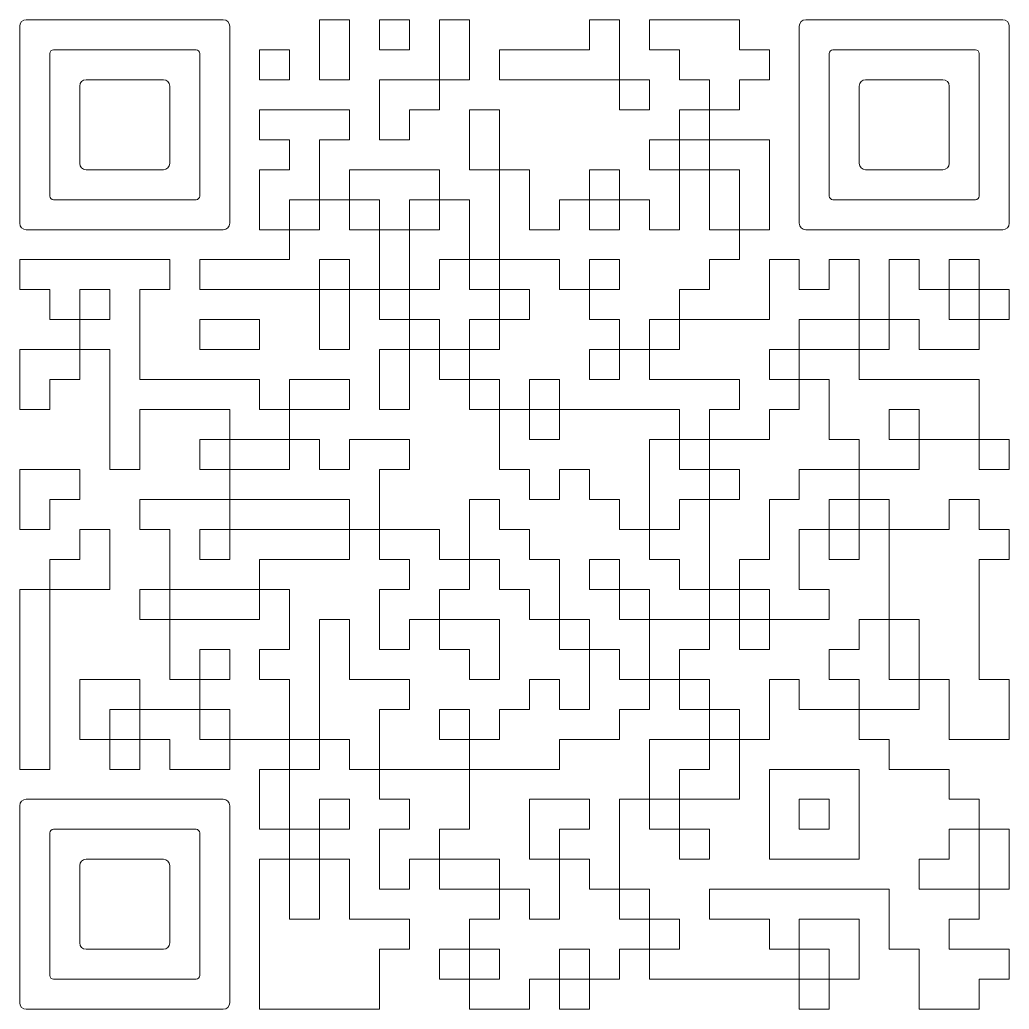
# Model space of a CAD drawing. Extents: x 7.9 to 92.1, y 7.9 to 92.1.
import ezdxf

# ---------------------------------------------------------------- set-up
doc = ezdxf.new("R2010")
doc.units = 0
doc.header["$MEASUREMENT"] = 0
doc.layers.add('Ebene 1', color=7, linetype='Continuous', lineweight=0)

# ---------------------------------------------------------------- blocks, each defined once
blk = doc.blocks.new('Block_0')
at = {"layer": 'Ebene 1', "color": 7, "lineweight": 9}
for points in [[(35.95, 89.55), (35.95, 92.1), (33.4, 92.1), (33.4, 89.55), (33.4, 87), (35.95, 87)], [(41.05, 92.1), (38.5, 92.1), (38.5, 89.55), (41.05, 89.55)], [(46.15, 89.55), (46.15, 92.1), (43.6, 92.1), (43.6, 89.55), (43.6, 87), (46.15, 87)], [(53.8, 87), (56.35, 87), (58.9, 87), (58.9, 89.55), (58.9, 92.1), (56.35, 92.1), (56.35, 89.55), (53.8, 89.55), (51.25, 89.55), (48.7, 89.55), (48.7, 87), (51.25, 87)], [(69.1, 87), (71.65, 87), (71.65, 89.55), (69.1, 89.55), (69.1, 92.1), (66.55, 92.1), (64, 92.1), (61.45, 92.1), (61.45, 89.55), (64, 89.55), (64, 87), (66.55, 87), (66.55, 84.45), (69.1, 84.45)], [(30.85, 89.55), (28.3, 89.55), (28.3, 87), (30.85, 87)], [(41.05, 84.45), (43.6, 84.45), (43.6, 87), (41.05, 87), (38.5, 87), (38.5, 84.45), (38.5, 81.9), (41.05, 81.9)], [(61.45, 84.45), (61.45, 87), (58.9, 87), (58.9, 84.45)], [(33.4, 76.8), (33.4, 79.35), (33.4, 81.9), (35.95, 81.9), (35.95, 84.45), (33.4, 84.45), (30.85, 84.45), (28.3, 84.45), (28.3, 81.9), (30.85, 81.9), (30.85, 79.35), (28.3, 79.35), (28.3, 76.8), (28.3, 74.25), (30.85, 74.25), (30.85, 76.8)], [(48.7, 84.45), (46.15, 84.45), (46.15, 81.9), (46.15, 79.35), (48.7, 79.35), (48.7, 81.9)], [(66.55, 84.45), (64, 84.45), (64, 81.9), (66.55, 81.9)], [(61.45, 81.9), (61.45, 79.35), (64, 79.35), (64, 81.9)], [(69.1, 79.35), (69.1, 76.8), (69.1, 74.25), (71.65, 74.25), (71.65, 76.8), (71.65, 79.35), (71.65, 81.9), (69.1, 81.9), (66.55, 81.9), (66.55, 79.35)], [(38.5, 74.25), (41.05, 74.25), (41.05, 76.8), (43.6, 76.8), (43.6, 79.35), (41.05, 79.35), (38.5, 79.35), (35.95, 79.35), (35.95, 76.8), (38.5, 76.8)], [(53.8, 71.7), (53.8, 69.15), (56.35, 69.15), (56.35, 71.7), (58.9, 71.7), (58.9, 69.15), (56.35, 69.15), (56.35, 66.6), (58.9, 66.6), (58.9, 64.05), (61.45, 64.05), (61.45, 66.6), (64, 66.6), (64, 69.15), (66.55, 69.15), (66.55, 71.7), (69.1, 71.7), (69.1, 74.25), (66.55, 74.25), (66.55, 76.8), (66.55, 79.35), (64, 79.35), (64, 76.8), (64, 74.25), (61.45, 74.25), (61.45, 76.8), (58.9, 76.8), (58.9, 74.25), (56.35, 74.25), (56.35, 76.8), (53.8, 76.8), (53.8, 74.25), (51.25, 74.25), (51.25, 76.8), (51.25, 79.35), (48.7, 79.35), (48.7, 76.8), (48.7, 74.25), (48.7, 71.7), (51.25, 71.7)], [(58.9, 79.35), (56.35, 79.35), (56.35, 76.8), (58.9, 76.8)], [(38.5, 74.25), (35.95, 74.25), (35.95, 76.8), (33.4, 76.8), (33.4, 74.25), (30.85, 74.25), (30.85, 71.7), (28.3, 71.7), (25.75, 71.7), (23.2, 71.7), (23.2, 69.15), (25.75, 69.15), (28.3, 69.15), (30.85, 69.15), (33.4, 69.15), (33.4, 71.7), (35.95, 71.7), (35.95, 69.15), (38.5, 69.15), (38.5, 71.7)], [(41.05, 74.25), (41.05, 71.7), (41.05, 69.15), (43.6, 69.15), (43.6, 71.7), (46.15, 71.7), (46.15, 74.25), (46.15, 76.8), (43.6, 76.8), (43.6, 74.25)], [(30.85, 56.4), (30.85, 58.95), (28.3, 58.95), (28.3, 61.5), (25.75, 61.5), (23.2, 61.5), (20.65, 61.5), (18.1, 61.5), (18.1, 64.05), (18.1, 66.6), (18.1, 69.15), (20.65, 69.15), (20.65, 71.7), (18.1, 71.7), (15.55, 71.7), (13, 71.7), (10.45, 71.7), (7.9, 71.7), (7.9, 69.15), (10.45, 69.15), (10.45, 66.6), (13, 66.6), (13, 69.15), (15.55, 69.15), (15.55, 66.6), (13, 66.6), (13, 64.05), (15.55, 64.05), (15.55, 61.5), (15.55, 58.95), (15.55, 56.4), (15.55, 53.85), (18.1, 53.85), (18.1, 56.4), (18.1, 58.95), (20.65, 58.95), (23.2, 58.95), (25.75, 58.95), (25.75, 56.4), (28.3, 56.4)], [(48.7, 69.15), (48.7, 71.7), (46.15, 71.7), (46.15, 69.15)], [(61.45, 64.05), (61.45, 61.5), (64, 61.5), (66.55, 61.5), (69.1, 61.5), (69.1, 58.95), (66.55, 58.95), (66.55, 56.4), (69.1, 56.4), (71.65, 56.4), (71.65, 58.95), (74.2, 58.95), (74.2, 61.5), (71.65, 61.5), (71.65, 64.05), (74.2, 64.05), (74.2, 66.6), (76.75, 66.6), (79.3, 66.6), (79.3, 69.15), (79.3, 71.7), (76.75, 71.7), (76.75, 69.15), (74.2, 69.15), (74.2, 71.7), (71.65, 71.7), (71.65, 69.15), (71.65, 66.6), (69.1, 66.6), (66.55, 66.6), (64, 66.6), (64, 64.05)], [(86.95, 69.15), (84.4, 69.15), (84.4, 71.7), (81.85, 71.7), (81.85, 69.15), (81.85, 66.6), (84.4, 66.6), (84.4, 64.05), (86.95, 64.05), (89.5, 64.05), (89.5, 66.6), (86.95, 66.6)], [(89.5, 71.7), (86.95, 71.7), (86.95, 69.15), (89.5, 69.15)], [(33.4, 66.6), (33.4, 64.05), (35.95, 64.05), (35.95, 66.6), (35.95, 69.15), (33.4, 69.15)], [(38.5, 69.15), (38.5, 66.6), (41.05, 66.6), (41.05, 69.15)], [(51.25, 66.6), (51.25, 69.15), (48.7, 69.15), (48.7, 66.6)], [(89.5, 66.6), (92.05, 66.6), (92.05, 69.15), (89.5, 69.15)], [(28.3, 64.05), (28.3, 66.6), (25.75, 66.6), (23.2, 66.6), (23.2, 64.05), (25.75, 64.05)], [(41.05, 66.6), (41.05, 64.05), (43.6, 64.05), (43.6, 66.6)], [(46.15, 64.05), (48.7, 64.05), (48.7, 66.6), (46.15, 66.6)], [(79.3, 64.05), (81.85, 64.05), (81.85, 66.6), (79.3, 66.6)], [(7.9, 64.05), (7.9, 61.5), (7.9, 58.95), (10.45, 58.95), (10.45, 61.5), (13, 61.5), (13, 64.05), (10.45, 64.05)], [(38.5, 61.5), (38.5, 58.95), (41.05, 58.95), (41.05, 61.5), (41.05, 64.05), (38.5, 64.05)], [(43.6, 64.05), (43.6, 61.5), (46.15, 61.5), (46.15, 64.05)], [(56.35, 61.5), (58.9, 61.5), (58.9, 64.05), (56.35, 64.05)], [(74.2, 64.05), (74.2, 61.5), (76.75, 61.5), (76.75, 58.95), (76.75, 56.4), (79.3, 56.4), (79.3, 53.85), (81.85, 53.85), (84.4, 53.85), (84.4, 56.4), (81.85, 56.4), (81.85, 58.95), (84.4, 58.95), (84.4, 56.4), (86.95, 56.4), (89.5, 56.4), (89.5, 58.95), (89.5, 61.5), (86.95, 61.5), (84.4, 61.5), (81.85, 61.5), (79.3, 61.5), (79.3, 64.05), (76.75, 64.05)], [(35.95, 58.95), (35.95, 61.5), (33.4, 61.5), (30.85, 61.5), (30.85, 58.95), (33.4, 58.95)], [(46.15, 61.5), (46.15, 58.95), (48.7, 58.95), (48.7, 61.5)], [(51.25, 61.5), (51.25, 58.95), (53.8, 58.95), (53.8, 61.5)], [(61.45, 53.85), (61.45, 56.4), (64, 56.4), (64, 58.95), (61.45, 58.95), (58.9, 58.95), (56.35, 58.95), (53.8, 58.95), (53.8, 56.4), (51.25, 56.4), (51.25, 58.95), (48.7, 58.95), (48.7, 56.4), (48.7, 53.85), (51.25, 53.85), (51.25, 51.3), (53.8, 51.3), (53.8, 53.85), (56.35, 53.85), (56.35, 51.3), (58.9, 51.3), (58.9, 48.75), (61.45, 48.75), (61.45, 51.3)], [(23.2, 56.4), (23.2, 53.85), (25.75, 53.85), (25.75, 56.4)], [(30.85, 51.3), (33.4, 51.3), (35.95, 51.3), (35.95, 48.75), (38.5, 48.75), (38.5, 51.3), (38.5, 53.85), (41.05, 53.85), (41.05, 56.4), (38.5, 56.4), (35.95, 56.4), (35.95, 53.85), (33.4, 53.85), (33.4, 56.4), (30.85, 56.4), (30.85, 53.85), (28.3, 53.85), (25.75, 53.85), (25.75, 51.3), (28.3, 51.3)], [(64, 53.85), (66.55, 53.85), (66.55, 56.4), (64, 56.4)], [(92.05, 53.85), (92.05, 56.4), (89.5, 56.4), (89.5, 53.85)], [(7.9, 53.85), (7.9, 51.3), (7.9, 48.75), (10.45, 48.75), (10.45, 51.3), (13, 51.3), (13, 53.85), (10.45, 53.85)], [(69.1, 51.3), (69.1, 53.85), (66.55, 53.85), (66.55, 51.3)], [(74.2, 53.85), (74.2, 51.3), (71.65, 51.3), (71.65, 48.75), (71.65, 46.2), (69.1, 46.2), (69.1, 43.65), (71.65, 43.65), (71.65, 41.1), (74.2, 41.1), (76.75, 41.1), (76.75, 43.65), (74.2, 43.65), (74.2, 46.2), (74.2, 48.75), (76.75, 48.75), (76.75, 51.3), (79.3, 51.3), (79.3, 53.85), (76.75, 53.85)], [(25.75, 43.65), (28.3, 43.65), (28.3, 46.2), (30.85, 46.2), (33.4, 46.2), (35.95, 46.2), (35.95, 48.75), (33.4, 48.75), (30.85, 48.75), (28.3, 48.75), (25.75, 48.75), (25.75, 46.2), (23.2, 46.2), (23.2, 48.75), (25.75, 48.75), (25.75, 51.3), (23.2, 51.3), (20.65, 51.3), (18.1, 51.3), (18.1, 48.75), (20.65, 48.75), (20.65, 46.2), (20.65, 43.65), (23.2, 43.65)], [(48.7, 43.65), (51.25, 43.65), (51.25, 41.1), (53.8, 41.1), (53.8, 43.65), (53.8, 46.2), (51.25, 46.2), (51.25, 48.75), (48.7, 48.75), (48.7, 51.3), (46.15, 51.3), (46.15, 48.75), (46.15, 46.2), (48.7, 46.2)], [(66.55, 48.75), (66.55, 51.3), (64, 51.3), (64, 48.75), (61.45, 48.75), (61.45, 46.2), (64, 46.2), (64, 43.65), (66.55, 43.65), (66.55, 46.2)], [(81.85, 48.75), (81.85, 51.3), (79.3, 51.3), (79.3, 48.75)], [(81.85, 43.65), (81.85, 41.1), (84.4, 41.1), (84.4, 38.55), (84.4, 36), (86.95, 36), (86.95, 33.45), (86.95, 30.9), (89.5, 30.9), (92.05, 30.9), (92.05, 33.45), (92.05, 36), (89.5, 36), (89.5, 38.55), (89.5, 41.1), (89.5, 43.65), (89.5, 46.2), (92.05, 46.2), (92.05, 48.75), (89.5, 48.75), (89.5, 51.3), (86.95, 51.3), (86.95, 48.75), (84.4, 48.75), (81.85, 48.75), (81.85, 46.2)], [(13, 46.2), (10.45, 46.2), (10.45, 43.65), (13, 43.65), (15.55, 43.65), (15.55, 46.2), (15.55, 48.75), (13, 48.75)], [(41.05, 46.2), (41.05, 43.65), (38.5, 43.65), (38.5, 41.1), (38.5, 38.55), (41.05, 38.55), (41.05, 41.1), (43.6, 41.1), (43.6, 43.65), (46.15, 43.65), (46.15, 46.2), (43.6, 46.2), (43.6, 48.75), (41.05, 48.75), (38.5, 48.75), (38.5, 46.2)], [(79.3, 46.2), (79.3, 48.75), (76.75, 48.75), (76.75, 46.2)], [(56.35, 46.2), (56.35, 43.65), (58.9, 43.65), (58.9, 46.2)], [(7.9, 41.1), (7.9, 38.55), (7.9, 36), (7.9, 33.45), (7.9, 30.9), (7.9, 28.35), (10.45, 28.35), (10.45, 30.9), (10.45, 33.45), (10.45, 36), (10.45, 38.55), (10.45, 41.1), (10.45, 43.65), (7.9, 43.65)], [(18.1, 43.65), (18.1, 41.1), (20.65, 41.1), (20.65, 43.65)], [(30.85, 36), (28.3, 36), (28.3, 38.55), (30.85, 38.55), (30.85, 41.1), (30.85, 43.65), (28.3, 43.65), (28.3, 41.1), (25.75, 41.1), (23.2, 41.1), (20.65, 41.1), (20.65, 38.55), (20.65, 36), (23.2, 36), (23.2, 38.55), (25.75, 38.55), (25.75, 36), (23.2, 36), (23.2, 33.45), (25.75, 33.45), (25.75, 30.9), (28.3, 30.9), (30.85, 30.9), (30.85, 33.45)], [(58.9, 43.65), (58.9, 41.1), (61.45, 41.1), (61.45, 43.65)], [(69.1, 43.65), (66.55, 43.65), (66.55, 41.1), (69.1, 41.1)], [(38.5, 33.45), (41.05, 33.45), (41.05, 36), (38.5, 36), (35.95, 36), (35.95, 38.55), (35.95, 41.1), (33.4, 41.1), (33.4, 38.55), (33.4, 36), (33.4, 33.45), (33.4, 30.9), (35.95, 30.9), (35.95, 28.35), (38.5, 28.35), (38.5, 30.9)], [(46.15, 38.55), (46.15, 36), (48.7, 36), (48.7, 38.55), (48.7, 41.1), (46.15, 41.1), (43.6, 41.1), (43.6, 38.55)], [(56.35, 38.55), (56.35, 41.1), (53.8, 41.1), (53.8, 38.55)], [(64, 38.55), (66.55, 38.55), (66.55, 41.1), (64, 41.1), (61.45, 41.1), (61.45, 38.55), (61.45, 36), (64, 36)], [(69.1, 38.55), (71.65, 38.55), (71.65, 41.1), (69.1, 41.1)], [(81.85, 38.55), (81.85, 41.1), (79.3, 41.1), (79.3, 38.55), (76.75, 38.55), (76.75, 36), (79.3, 36), (79.3, 33.45), (81.85, 33.45), (84.4, 33.45), (84.4, 36), (81.85, 36)], [(56.35, 33.45), (53.8, 33.45), (53.8, 36), (51.25, 36), (51.25, 33.45), (48.7, 33.45), (48.7, 30.9), (46.15, 30.9), (46.15, 28.35), (48.7, 28.35), (51.25, 28.35), (53.8, 28.35), (53.8, 30.9), (56.35, 30.9), (58.9, 30.9), (58.9, 33.45), (61.45, 33.45), (61.45, 36), (58.9, 36), (58.9, 38.55), (56.35, 38.55), (56.35, 36)], [(18.1, 33.45), (18.1, 36), (15.55, 36), (13, 36), (13, 33.45), (13, 30.9), (15.55, 30.9), (15.55, 33.45)], [(66.55, 33.45), (66.55, 36), (64, 36), (64, 33.45)], [(23.2, 33.45), (20.65, 33.45), (18.1, 33.45), (18.1, 30.9), (20.65, 30.9), (20.65, 28.35), (23.2, 28.35), (25.75, 28.35), (25.75, 30.9), (23.2, 30.9)], [(43.6, 33.45), (43.6, 30.9), (46.15, 30.9), (46.15, 33.45)], [(69.1, 30.9), (69.1, 33.45), (66.55, 33.45), (66.55, 30.9)], [(15.55, 28.35), (18.1, 28.35), (18.1, 30.9), (15.55, 30.9)], [(30.85, 28.35), (33.4, 28.35), (33.4, 30.9), (30.85, 30.9)], [(66.55, 28.35), (66.55, 30.9), (64, 30.9), (61.45, 30.9), (61.45, 28.35), (61.45, 25.8), (64, 25.8), (64, 28.35)], [(28.3, 25.8), (28.3, 23.25), (30.85, 23.25), (30.85, 25.8), (30.85, 28.35), (28.3, 28.35)], [(46.15, 23.25), (46.15, 25.8), (46.15, 28.35), (43.6, 28.35), (41.05, 28.35), (38.5, 28.35), (38.5, 25.8), (41.05, 25.8), (41.05, 23.25), (38.5, 23.25), (38.5, 20.7), (38.5, 18.15), (41.05, 18.15), (41.05, 20.7), (43.6, 20.7), (43.6, 23.25)], [(35.95, 25.8), (33.4, 25.8), (33.4, 23.25), (35.95, 23.25)], [(56.35, 23.25), (56.35, 25.8), (53.8, 25.8), (51.25, 25.8), (51.25, 23.25), (51.25, 20.7), (53.8, 20.7), (53.8, 23.25)], [(74.2, 23.25), (76.75, 23.25), (76.75, 25.8), (74.2, 25.8)], [(33.4, 20.7), (33.4, 23.25), (30.85, 23.25), (30.85, 20.7)], [(89.5, 18.15), (92.05, 18.15), (92.05, 20.7), (92.05, 23.25), (89.5, 23.25), (89.5, 20.7)], [(33.4, 15.6), (30.85, 15.6), (30.85, 18.15), (30.85, 20.7), (28.3, 20.7), (28.3, 18.15), (28.3, 15.6), (28.3, 13.05), (28.3, 10.5), (28.3, 7.95), (30.85, 7.95), (33.4, 7.95), (35.95, 7.95), (38.5, 7.95), (38.5, 10.5), (38.5, 13.05), (41.05, 13.05), (41.05, 15.6), (38.5, 15.6), (35.95, 15.6), (35.95, 18.15), (35.95, 20.7), (33.4, 20.7), (33.4, 18.15)], [(46.15, 20.7), (43.6, 20.7), (43.6, 18.15), (46.15, 18.15), (48.7, 18.15), (48.7, 20.7)], [(58.9, 15.6), (58.9, 18.15), (56.35, 18.15), (56.35, 20.7), (53.8, 20.7), (53.8, 18.15), (53.8, 15.6), (51.25, 15.6), (51.25, 18.15), (48.7, 18.15), (48.7, 15.6), (46.15, 15.6), (46.15, 13.05), (48.7, 13.05), (48.7, 10.5), (46.15, 10.5), (46.15, 7.95), (48.7, 7.95), (51.25, 7.95), (51.25, 10.5), (53.8, 10.5), (53.8, 13.05), (56.35, 13.05), (56.35, 10.5), (58.9, 10.5), (58.9, 13.05), (61.45, 13.05), (61.45, 15.6)], [(76.75, 10.5), (79.3, 10.5), (79.3, 13.05), (79.3, 15.6), (76.75, 15.6), (74.2, 15.6), (74.2, 13.05), (76.75, 13.05)], [(43.6, 13.05), (43.6, 10.5), (46.15, 10.5), (46.15, 13.05)], [(53.8, 7.95), (56.35, 7.95), (56.35, 10.5), (53.8, 10.5)], [(74.2, 7.95), (76.75, 7.95), (76.75, 10.5), (74.2, 10.5)]]:
    blk.add_lwpolyline(points, close=True, dxfattribs=at)
for points, knots in [([(8.441, 74.247), (8.441, 74.247), (25.209, 74.247), (25.209, 74.247), (25.508, 74.247), (25.753, 74.49), (25.753, 74.791), (25.753, 74.791), (25.753, 76.8), (25.753, 76.8), (25.753, 76.8), (25.753, 79.35), (25.753, 79.35), (25.753, 79.35), (25.753, 81.9), (25.753, 81.9), (25.753, 81.9), (25.753, 84.45), (25.753, 84.45), (25.753, 84.45), (25.753, 87), (25.753, 87), (25.753, 87), (25.753, 89.55), (25.753, 89.55), (25.753, 89.55), (25.753, 91.559), (25.753, 91.559), (25.753, 91.858), (25.51, 92.103), (25.209, 92.103), (25.209, 92.103), (8.441, 92.103), (8.441, 92.103), (8.142, 92.103), (7.897, 91.858), (7.897, 91.559), (7.897, 91.559), (7.897, 89.55), (7.897, 89.55), (7.897, 89.55), (7.897, 87), (7.897, 87), (7.897, 87), (7.897, 84.45), (7.897, 84.45), (7.897, 84.45), (7.897, 81.9), (7.897, 81.9), (7.897, 81.9), (7.897, 79.35), (7.897, 79.35), (7.897, 79.35), (7.897, 76.8), (7.897, 76.8), (7.897, 76.8), (7.897, 74.791), (7.897, 74.791), (7.897, 74.492), (8.14, 74.247), (8.441, 74.247)], [0, 0, 0, 0, 1, 1, 1, 2, 2, 2, 3, 3, 3, 4, 4, 4, 5, 5, 5, 6, 6, 6, 7, 7, 7, 8, 8, 8, 9, 9, 9, 10, 10, 10, 11, 11, 11, 12, 12, 12, 13, 13, 13, 14, 14, 14, 15, 15, 15, 16, 16, 16, 17, 17, 17, 18, 18, 18, 19, 19, 19, 20, 20, 20, 20]), ([(91.509, 92.103), (91.509, 92.103), (74.741, 92.103), (74.741, 92.103), (74.442, 92.103), (74.197, 91.858), (74.197, 91.559), (74.197, 91.559), (74.197, 89.55), (74.197, 89.55), (74.197, 89.55), (74.197, 87), (74.197, 87), (74.197, 87), (74.197, 84.45), (74.197, 84.45), (74.197, 84.45), (74.197, 81.9), (74.197, 81.9), (74.197, 81.9), (74.197, 79.35), (74.197, 79.35), (74.197, 79.35), (74.197, 76.8), (74.197, 76.8), (74.197, 76.8), (74.197, 74.791), (74.197, 74.791), (74.197, 74.492), (74.44, 74.247), (74.741, 74.247), (74.741, 74.247), (91.509, 74.247), (91.509, 74.247), (91.808, 74.247), (92.053, 74.49), (92.053, 74.791), (92.053, 74.791), (92.053, 76.8), (92.053, 76.8), (92.053, 76.8), (92.053, 79.35), (92.053, 79.35), (92.053, 79.35), (92.053, 81.9), (92.053, 81.9), (92.053, 81.9), (92.053, 84.45), (92.053, 84.45), (92.053, 84.45), (92.053, 87), (92.053, 87), (92.053, 87), (92.053, 89.55), (92.053, 89.55), (92.053, 89.55), (92.053, 91.559), (92.053, 91.559), (92.053, 91.858), (91.81, 92.103), (91.509, 92.103)], [0, 0, 0, 0, 1, 1, 1, 2, 2, 2, 3, 3, 3, 4, 4, 4, 5, 5, 5, 6, 6, 6, 7, 7, 7, 8, 8, 8, 9, 9, 9, 10, 10, 10, 11, 11, 11, 12, 12, 12, 13, 13, 13, 14, 14, 14, 15, 15, 15, 16, 16, 16, 17, 17, 17, 18, 18, 18, 19, 19, 19, 20, 20, 20, 20]), ([(10.45, 79.35), (10.45, 79.35), (10.45, 81.9), (10.45, 81.9), (10.45, 81.9), (10.45, 84.45), (10.45, 84.45), (10.45, 84.45), (10.45, 87), (10.45, 87), (10.45, 87), (10.45, 89.239), (10.45, 89.239), (10.45, 89.412), (10.59, 89.55), (10.761, 89.55), (10.761, 89.55), (22.889, 89.55), (22.889, 89.55), (23.062, 89.55), (23.2, 89.41), (23.2, 89.239), (23.2, 89.239), (23.2, 87), (23.2, 87), (23.2, 87), (23.2, 84.45), (23.2, 84.45), (23.2, 84.45), (23.2, 81.9), (23.2, 81.9), (23.2, 81.9), (23.2, 79.35), (23.2, 79.35), (23.2, 79.35), (23.2, 77.111), (23.2, 77.111), (23.2, 76.938), (23.06, 76.8), (22.889, 76.8), (22.889, 76.8), (10.761, 76.8), (10.761, 76.8), (10.588, 76.8), (10.45, 76.94), (10.45, 77.111), (10.45, 77.111), (10.45, 79.35), (10.45, 79.35)], [0, 0, 0, 0, 1, 1, 1, 2, 2, 2, 3, 3, 3, 4, 4, 4, 5, 5, 5, 6, 6, 6, 7, 7, 7, 8, 8, 8, 9, 9, 9, 10, 10, 10, 11, 11, 11, 12, 12, 12, 13, 13, 13, 14, 14, 14, 15, 15, 15, 16, 16, 16, 16]), ([(89.5, 87), (89.5, 87), (89.5, 84.45), (89.5, 84.45), (89.5, 84.45), (89.5, 81.9), (89.5, 81.9), (89.5, 81.9), (89.5, 79.35), (89.5, 79.35), (89.5, 79.35), (89.5, 77.111), (89.5, 77.111), (89.5, 76.938), (89.36, 76.8), (89.189, 76.8), (89.189, 76.8), (77.061, 76.8), (77.061, 76.8), (76.888, 76.8), (76.75, 76.94), (76.75, 77.111), (76.75, 77.111), (76.75, 79.35), (76.75, 79.35), (76.75, 79.35), (76.75, 81.9), (76.75, 81.9), (76.75, 81.9), (76.75, 84.45), (76.75, 84.45), (76.75, 84.45), (76.75, 87), (76.75, 87), (76.75, 87), (76.75, 89.239), (76.75, 89.239), (76.75, 89.412), (76.89, 89.55), (77.061, 89.55), (77.061, 89.55), (89.189, 89.55), (89.189, 89.55), (89.362, 89.55), (89.5, 89.41), (89.5, 89.239), (89.5, 89.239), (89.5, 87), (89.5, 87)], [0, 0, 0, 0, 1, 1, 1, 2, 2, 2, 3, 3, 3, 4, 4, 4, 5, 5, 5, 6, 6, 6, 7, 7, 7, 8, 8, 8, 9, 9, 9, 10, 10, 10, 11, 11, 11, 12, 12, 12, 13, 13, 13, 14, 14, 14, 15, 15, 15, 16, 16, 16, 16]), ([(13.541, 79.347), (13.541, 79.347), (20.107, 79.347), (20.107, 79.347), (20.405, 79.347), (20.65, 79.59), (20.65, 79.891), (20.65, 79.891), (20.65, 81.9), (20.65, 81.9), (20.65, 81.9), (20.65, 84.45), (20.65, 84.45), (20.65, 84.45), (20.65, 86.459), (20.65, 86.459), (20.65, 86.758), (20.408, 87.003), (20.107, 87.003), (20.107, 87.003), (13.541, 87.003), (13.541, 87.003), (13.242, 87.003), (12.997, 86.76), (12.997, 86.459), (12.997, 86.459), (12.997, 84.45), (12.997, 84.45), (12.997, 84.45), (12.997, 81.9), (12.997, 81.9), (12.997, 81.9), (12.997, 79.891), (12.997, 79.891), (12.997, 79.592), (13.24, 79.347), (13.541, 79.347)], [0, 0, 0, 0, 1, 1, 1, 2, 2, 2, 3, 3, 3, 4, 4, 4, 5, 5, 5, 6, 6, 6, 7, 7, 7, 8, 8, 8, 9, 9, 9, 10, 10, 10, 11, 11, 11, 12, 12, 12, 12]), ([(86.407, 87.003), (86.407, 87.003), (79.841, 87.003), (79.841, 87.003), (79.542, 87.003), (79.297, 86.76), (79.297, 86.459), (79.297, 86.459), (79.297, 84.45), (79.297, 84.45), (79.297, 84.45), (79.297, 81.9), (79.297, 81.9), (79.297, 81.9), (79.297, 79.891), (79.297, 79.891), (79.297, 79.592), (79.54, 79.347), (79.841, 79.347), (79.841, 79.347), (86.407, 79.347), (86.407, 79.347), (86.705, 79.347), (86.95, 79.59), (86.95, 79.891), (86.95, 79.891), (86.95, 81.9), (86.95, 81.9), (86.95, 81.9), (86.95, 84.45), (86.95, 84.45), (86.95, 84.45), (86.95, 86.459), (86.95, 86.459), (86.95, 86.758), (86.708, 87.003), (86.407, 87.003)], [0, 0, 0, 0, 1, 1, 1, 2, 2, 2, 3, 3, 3, 4, 4, 4, 5, 5, 5, 6, 6, 6, 7, 7, 7, 8, 8, 8, 9, 9, 9, 10, 10, 10, 11, 11, 11, 12, 12, 12, 12]), ([(74.2, 33.45), (74.2, 33.45), (74.2, 36), (74.2, 36), (74.2, 36), (71.65, 36), (71.65, 36), (71.65, 36), (71.65, 33.45), (71.65, 33.45), (71.65, 33.45), (71.65, 30.9), (71.65, 30.9), (71.65, 30.9), (69.1, 30.9), (69.1, 30.9), (69.1, 30.9), (69.1, 28.35), (69.1, 28.35), (69.1, 28.35), (69.1, 25.8), (69.1, 25.8), (69.1, 25.8), (66.55, 25.8), (66.55, 25.8), (66.55, 25.8), (64, 25.8), (64, 25.8), (64, 25.8), (64, 23.25), (64, 23.25), (64, 23.25), (66.55, 23.25), (66.55, 23.25), (66.55, 23.25), (66.55, 20.7), (66.55, 20.7), (66.55, 20.7), (64, 20.7), (64, 20.7), (64, 20.7), (64, 23.25), (64, 23.25), (64, 23.25), (61.45, 23.25), (61.45, 23.25), (61.45, 23.25), (61.45, 25.8), (61.45, 25.8), (61.45, 25.8), (58.9, 25.8), (58.9, 25.8), (58.9, 25.8), (58.9, 23.25), (58.9, 23.25), (58.9, 23.25), (58.9, 20.7), (58.9, 20.7), (58.9, 20.7), (58.9, 18.15), (58.9, 18.15), (58.9, 18.15), (61.45, 18.15), (61.45, 18.15), (61.45, 18.15), (61.45, 15.6), (61.45, 15.6), (61.45, 15.6), (64, 15.6), (64, 15.6), (64, 15.6), (64, 13.05), (64, 13.05), (64, 13.05), (61.45, 13.05), (61.45, 13.05), (61.45, 13.05), (61.45, 10.5), (61.45, 10.5), (61.45, 10.5), (64, 10.5), (64, 10.5), (64, 10.5), (66.55, 10.5), (66.55, 10.5), (66.55, 10.5), (69.1, 10.5), (69.1, 10.5), (69.1, 10.5), (71.65, 10.5), (71.65, 10.5), (71.65, 10.5), (74.2, 10.5), (74.2, 10.5), (74.2, 10.5), (74.2, 13.05), (74.2, 13.05), (74.2, 13.05), (71.65, 13.05), (71.65, 13.05), (71.65, 13.05), (71.65, 15.6), (71.65, 15.6), (71.65, 15.6), (69.1, 15.6), (69.1, 15.6), (69.1, 15.6), (66.55, 15.6), (66.55, 15.6), (66.55, 15.6), (66.55, 18.15), (66.55, 18.15), (66.55, 18.15), (69.1, 18.15), (69.1, 18.15), (69.1, 18.15), (71.65, 18.15), (71.65, 18.15), (71.65, 18.15), (74.2, 18.15), (74.2, 18.15), (74.2, 18.15), (76.75, 18.15), (76.75, 18.15), (76.75, 18.15), (79.3, 18.15), (79.3, 18.15), (79.3, 18.15), (81.85, 18.15), (81.85, 18.15), (81.85, 18.15), (81.85, 15.6), (81.85, 15.6), (81.85, 15.6), (81.85, 13.05), (81.85, 13.05), (81.85, 13.05), (84.4, 13.05), (84.4, 13.05), (84.4, 13.05), (84.4, 10.5), (84.4, 10.5), (84.4, 10.5), (84.4, 7.95), (84.4, 7.95), (84.4, 7.95), (86.95, 7.95), (86.95, 7.95), (86.95, 7.95), (89.5, 7.95), (89.5, 7.95), (89.5, 7.95), (89.5, 10.5), (89.5, 10.5), (89.5, 10.5), (92.05, 10.5), (92.05, 10.5), (92.05, 10.5), (92.05, 13.05), (92.05, 13.05), (92.05, 13.05), (89.5, 13.05), (89.5, 13.05), (89.5, 13.05), (86.95, 13.05), (86.95, 13.05), (86.95, 13.05), (86.95, 15.6), (86.95, 15.6), (86.95, 15.6), (89.5, 15.6), (89.5, 15.6), (89.5, 15.6), (89.5, 18.15), (89.5, 18.15), (89.5, 18.15), (86.95, 18.15), (86.95, 18.15), (86.95, 18.15), (84.4, 18.15), (84.4, 18.15), (84.4, 18.15), (84.4, 20.7), (84.4, 20.7), (84.4, 20.7), (86.95, 20.7), (86.95, 20.7), (86.95, 20.7), (86.95, 23.25), (86.95, 23.25), (86.95, 23.25), (89.5, 23.25), (89.5, 23.25), (89.5, 23.25), (89.5, 25.8), (89.5, 25.8), (89.5, 25.8), (86.95, 25.8), (86.95, 25.8), (86.95, 25.8), (86.95, 28.35), (86.95, 28.35), (86.95, 28.35), (84.4, 28.35), (84.4, 28.35), (84.4, 28.35), (81.85, 28.35), (81.85, 28.35), (81.85, 28.35), (81.85, 30.9), (81.85, 30.9), (81.85, 30.9), (79.3, 30.9), (79.3, 30.9), (79.3, 30.9), (79.3, 33.45), (79.3, 33.45), (79.3, 33.45), (76.75, 33.45), (76.75, 33.45), (76.75, 33.45), (74.2, 33.45), (74.2, 33.45)], [0, 0, 0, 0, 1, 1, 1, 2, 2, 2, 3, 3, 3, 4, 4, 4, 5, 5, 5, 6, 6, 6, 7, 7, 7, 8, 8, 8, 9, 9, 9, 10, 10, 10, 11, 11, 11, 12, 12, 12, 13, 13, 13, 14, 14, 14, 15, 15, 15, 16, 16, 16, 17, 17, 17, 18, 18, 18, 19, 19, 19, 20, 20, 20, 21, 21, 21, 22, 22, 22, 23, 23, 23, 24, 24, 24, 25, 25, 25, 26, 26, 26, 27, 27, 27, 28, 28, 28, 29, 29, 29, 30, 30, 30, 31, 31, 31, 32, 32, 32, 33, 33, 33, 34, 34, 34, 35, 35, 35, 36, 36, 36, 37, 37, 37, 38, 38, 38, 39, 39, 39, 40, 40, 40, 41, 41, 41, 42, 42, 42, 43, 43, 43, 44, 44, 44, 45, 45, 45, 46, 46, 46, 47, 47, 47, 48, 48, 48, 49, 49, 49, 50, 50, 50, 51, 51, 51, 52, 52, 52, 53, 53, 53, 54, 54, 54, 55, 55, 55, 56, 56, 56, 57, 57, 57, 58, 58, 58, 59, 59, 59, 60, 60, 60, 61, 61, 61, 62, 62, 62, 63, 63, 63, 64, 64, 64, 65, 65, 65, 66, 66, 66, 67, 67, 67, 68, 68, 68, 69, 69, 69, 70, 70, 70, 71, 71, 71, 72, 72, 72, 73, 73, 73, 74, 74, 74, 74]), ([(79.3, 25.8), (79.3, 25.8), (79.3, 23.25), (79.3, 23.25), (79.3, 23.25), (79.3, 20.7), (79.3, 20.7), (79.3, 20.7), (76.75, 20.7), (76.75, 20.7), (76.75, 20.7), (74.2, 20.7), (74.2, 20.7), (74.2, 20.7), (71.65, 20.7), (71.65, 20.7), (71.65, 20.7), (71.65, 23.25), (71.65, 23.25), (71.65, 23.25), (71.65, 25.8), (71.65, 25.8), (71.65, 25.8), (71.65, 28.35), (71.65, 28.35), (71.65, 28.35), (74.2, 28.35), (74.2, 28.35), (74.2, 28.35), (76.75, 28.35), (76.75, 28.35), (76.75, 28.35), (79.3, 28.35), (79.3, 28.35), (79.3, 28.35), (79.3, 25.8), (79.3, 25.8)], [0, 0, 0, 0, 1, 1, 1, 2, 2, 2, 3, 3, 3, 4, 4, 4, 5, 5, 5, 6, 6, 6, 7, 7, 7, 8, 8, 8, 9, 9, 9, 10, 10, 10, 11, 11, 11, 12, 12, 12, 12]), ([(25.209, 25.803), (25.209, 25.803), (8.441, 25.803), (8.441, 25.803), (8.142, 25.803), (7.897, 25.558), (7.897, 25.259), (7.897, 25.259), (7.897, 23.25), (7.897, 23.25), (7.897, 23.25), (7.897, 20.7), (7.897, 20.7), (7.897, 20.7), (7.897, 18.15), (7.897, 18.15), (7.897, 18.15), (7.897, 15.6), (7.897, 15.6), (7.897, 15.6), (7.897, 13.05), (7.897, 13.05), (7.897, 13.05), (7.897, 10.5), (7.897, 10.5), (7.897, 10.5), (7.897, 8.491), (7.897, 8.491), (7.897, 8.192), (8.14, 7.947), (8.441, 7.947), (8.441, 7.947), (25.209, 7.947), (25.209, 7.947), (25.508, 7.947), (25.753, 8.19), (25.753, 8.491), (25.753, 8.491), (25.753, 10.5), (25.753, 10.5), (25.753, 10.5), (25.753, 13.05), (25.753, 13.05), (25.753, 13.05), (25.753, 15.6), (25.753, 15.6), (25.753, 15.6), (25.753, 18.15), (25.753, 18.15), (25.753, 18.15), (25.753, 20.7), (25.753, 20.7), (25.753, 20.7), (25.753, 23.25), (25.753, 23.25), (25.753, 23.25), (25.753, 25.259), (25.753, 25.259), (25.753, 25.558), (25.51, 25.803), (25.209, 25.803)], [0, 0, 0, 0, 1, 1, 1, 2, 2, 2, 3, 3, 3, 4, 4, 4, 5, 5, 5, 6, 6, 6, 7, 7, 7, 8, 8, 8, 9, 9, 9, 10, 10, 10, 11, 11, 11, 12, 12, 12, 13, 13, 13, 14, 14, 14, 15, 15, 15, 16, 16, 16, 17, 17, 17, 18, 18, 18, 19, 19, 19, 20, 20, 20, 20]), ([(23.2, 20.7), (23.2, 20.7), (23.2, 18.15), (23.2, 18.15), (23.2, 18.15), (23.2, 15.6), (23.2, 15.6), (23.2, 15.6), (23.2, 13.05), (23.2, 13.05), (23.2, 13.05), (23.2, 10.811), (23.2, 10.811), (23.2, 10.638), (23.06, 10.5), (22.889, 10.5), (22.889, 10.5), (10.761, 10.5), (10.761, 10.5), (10.588, 10.5), (10.45, 10.64), (10.45, 10.811), (10.45, 10.811), (10.45, 13.05), (10.45, 13.05), (10.45, 13.05), (10.45, 15.6), (10.45, 15.6), (10.45, 15.6), (10.45, 18.15), (10.45, 18.15), (10.45, 18.15), (10.45, 20.7), (10.45, 20.7), (10.45, 20.7), (10.45, 22.939), (10.45, 22.939), (10.45, 23.112), (10.59, 23.25), (10.761, 23.25), (10.761, 23.25), (22.889, 23.25), (22.889, 23.25), (23.062, 23.25), (23.2, 23.11), (23.2, 22.939), (23.2, 22.939), (23.2, 20.7), (23.2, 20.7)], [0, 0, 0, 0, 1, 1, 1, 2, 2, 2, 3, 3, 3, 4, 4, 4, 5, 5, 5, 6, 6, 6, 7, 7, 7, 8, 8, 8, 9, 9, 9, 10, 10, 10, 11, 11, 11, 12, 12, 12, 13, 13, 13, 14, 14, 14, 15, 15, 15, 16, 16, 16, 16]), ([(20.107, 20.703), (20.107, 20.703), (13.541, 20.703), (13.541, 20.703), (13.242, 20.703), (12.997, 20.46), (12.997, 20.159), (12.997, 20.159), (12.997, 18.15), (12.997, 18.15), (12.997, 18.15), (12.997, 15.6), (12.997, 15.6), (12.997, 15.6), (12.997, 13.591), (12.997, 13.591), (12.997, 13.292), (13.24, 13.047), (13.541, 13.047), (13.541, 13.047), (20.107, 13.047), (20.107, 13.047), (20.405, 13.047), (20.65, 13.29), (20.65, 13.591), (20.65, 13.591), (20.65, 15.6), (20.65, 15.6), (20.65, 15.6), (20.65, 18.15), (20.65, 18.15), (20.65, 18.15), (20.65, 20.159), (20.65, 20.159), (20.65, 20.458), (20.408, 20.703), (20.107, 20.703)], [0, 0, 0, 0, 1, 1, 1, 2, 2, 2, 3, 3, 3, 4, 4, 4, 5, 5, 5, 6, 6, 6, 7, 7, 7, 8, 8, 8, 9, 9, 9, 10, 10, 10, 11, 11, 11, 12, 12, 12, 12])]:
    blk.add_open_spline(points, degree=3, knots=knots, dxfattribs=at)

msp = doc.modelspace()

# ---------------------------------------------------------------- block references
at = {"layer": 'Ebene 1'}
msp.add_blockref('Block_0', (0, 0), dxfattribs=at)

doc.saveas('drawing.dxf')
